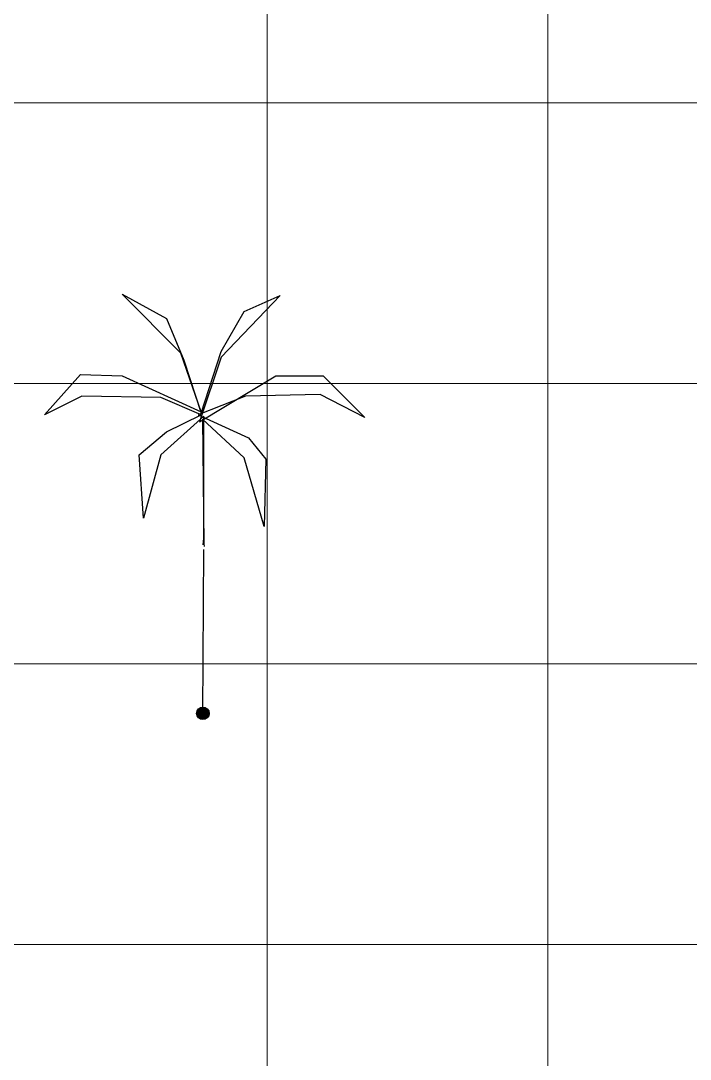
# Model space of a CAD drawing. Header units: millimetres. Extents: x 684983 to 685377, y 990360 to 990509.
# Drawn here: x 685182.22 to 685186.99, y 990417.22 to 990424.62 of the extents above; entities that cross this region are included whole.
import ezdxf

# ---------------------------------------------------------------- set-up
doc = ezdxf.new("R2010")
doc.units = ezdxf.units.MM
doc.layers.add('grid', color=8, linetype='Continuous', lineweight=9)
doc.layers.add('SYMBOLS', color=7, linetype='Continuous')

# ---------------------------------------------------------------- blocks, each defined once
blk = doc.blocks.new('A$C11072AF8')
blk.add_hatch(color=3).paths.add_polyline_path([(0.7827, 0.03, 1), (0.7227, 0.03, 1)])
at = {"color": 3}
blk.add_line((0.7527, 0.03), (0.7578, 0.8082), dxfattribs=at)
blk.add_lwpolyline([(0.7538, 0.8315), (0.7578, 0.8627), (0.7578, 1.4423), (0.553, 1.2582), (0.4711, 0.9582), (0.4506, 1.2582), (0.5803, 1.3673), (0.7441, 1.4491), (0.553, 1.5309), (0.1775, 1.5377), (0, 1.4491), (0.1707, 1.64), (0.3687, 1.6332), (0.7441, 1.4627), (0.6486, 1.7423), (0.3687, 2.0219), (0.5803, 1.9059), (0.6622, 1.7082), (0.7441, 1.4559), (0.8397, 1.7491), (0.9489, 1.94), (1.1196, 2.015), (0.8397, 1.7218), (0.7373, 1.415), (1.0991, 1.6332), (1.3244, 1.6332), (1.5224, 1.4355), (1.3108, 1.5446), (0.9558, 1.5377), (0.7305, 1.4491), (0.9694, 1.34), (1.0513, 1.2377), (1.0445, 0.9173), (0.9489, 1.2446), (0.751, 1.4287), (0.7578, 0.8354), (0.7591, 0.8234)], dxfattribs=at)
blk.add_circle((0.7527, 0.03), 0.03, dxfattribs=at)
blk = doc.blocks.new('A$C0CA14312')
blk.add_blockref('A$C11072AF8', (0, 0))
blk = doc.blocks.new('CCONUT')
at = {"xscale": 0.6000000000000001, "yscale": 0.6000000000000001, "zscale": 0.6000000000000001}
blk.add_blockref('A$C0CA14312', (-0.4516, -0.018), dxfattribs=at)

msp = doc.modelspace()

# ---------------------------------------------------------------- linework, layer by layer
at = {"layer": 'grid'}
for p, q in [((685183.9771, 990509.1548), (685183.9771, 990370.8996)), ((685185.9771, 990509.1548), (685185.9771, 990370.8996)), ((685221.1591, 990424.0381), (685118.727, 990424.0381)), ((685221.1591, 990422.0381), (685118.727, 990422.0381)), ((685221.1591, 990420.0381), (685118.727, 990420.0381)), ((685221.1591, 990418.0381), (685118.727, 990418.0381))]:
    msp.add_line(p, q, dxfattribs=at)

# ---------------------------------------------------------------- block references
at = {"layer": 'SYMBOLS', "ltscale": 10, "xscale": 2.5, "yscale": 2.5, "zscale": 2.5}
msp.add_blockref('CCONUT', (685183.5185, 990419.686, 97.793), dxfattribs=at)

doc.saveas('drawing.dxf')
